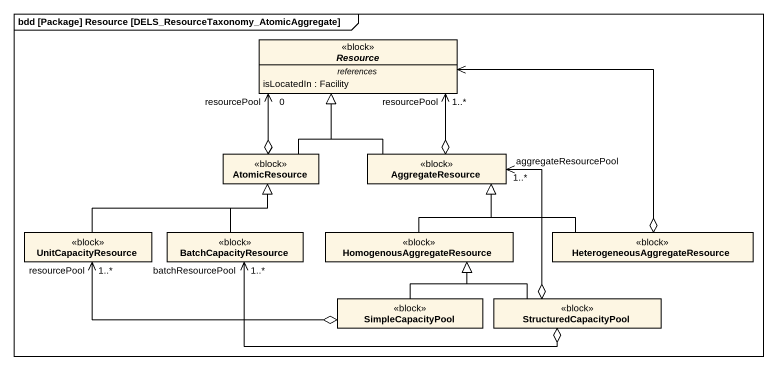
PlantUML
@startuml
mainframe bdd [Package] Resource [DELS_ResourceTaxonomy_AtomicAggregate]
hide circle
hide empty members
abstract class Resource <<block>> {
  -- references --
  isLocatedIn : Facility
}
class AtomicResource <<block>>
class AggregateResource <<block>>
class UnitCapacityResource <<block>>
class BatchCapacityResource <<block>>
class HomogenousAggregateResource <<block>>
class "HeterogeneousAggregateResource" as HeterogeneousAggregateResour <<block>>
class SimpleCapacityPool <<block>>
class StructuredCapacityPool <<block>>
AtomicResource o-up-> "resourcePool\n0" Resource
AtomicResource -up-|> Resource
AggregateResource o-up-> "resourcePool\n1..*" Resource
AggregateResource -up-|> Resource
AggregateResource "1..*\naggregateResourcePool" <--o StructuredCapacityPool
UnitCapacityResource -right-|> AtomicResource
UnitCapacityResource "1..*\nresourcePool" <-right-o SimpleCapacityPool
BatchCapacityResource -up-|> AtomicResource
BatchCapacityResource "1..*\nbatchResourcePool" <-right-o StructuredCapacityPool
HomogenousAggregateResource -up-|> AggregateResource
HeterogeneousAggregateResour o-up-> Resource
HeterogeneousAggregateResour -left-|> AggregateResource
SimpleCapacityPool -up-|> HomogenousAggregateResource
StructuredCapacityPool -left-|> HomogenousAggregateResource
@enduml
